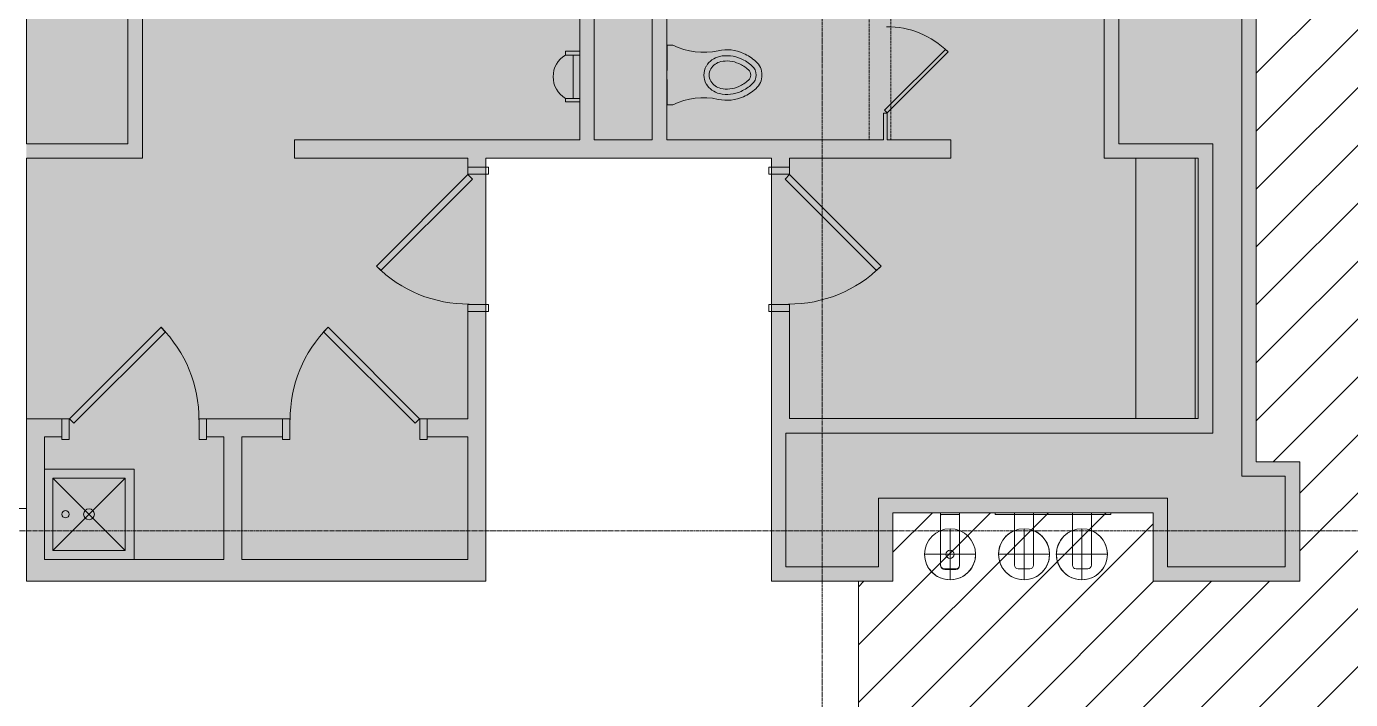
# Model space of a CAD drawing. Header units: inches. Extents: x 628 to 4383, y -418 to 2229.
# Drawn here: x 2601.1 to 2967.3, y 1203.4 to 1389.7 of the extents above; entities that cross this region are included whole.
import ezdxf

# ---------------------------------------------------------------- set-up
doc = ezdxf.new("R2010")
doc.units = ezdxf.units.IN
doc.header["$MEASUREMENT"] = 0
for name, pattern in [('Dash', [0.25, 0.125, -0.125]), ('Demolished', [0.1875, 0.125, -0.0625]), ('Grid Line 1_2_', [0.875, 0.5, -0.125, 0.125, -0.125])]:
    doc.linetypes.add(name, pattern=pattern)
for name, color, linetype, lineweight in [('A-DETL-GENF', 92, 'Continuous', 9), ('A-DETL-THIN', 151, 'Continuous', 9), ('A-DOOR', 31, 'Demolished', 9), ('A-DOOR-FRAM', 31, 'Demolished', 20), ('A-WALL', 113, 'Demolished', 9), ('A-WALL-PATT', 111, 'Continuous', 13), ('I-WALL', 2, 'Continuous', 13), ('P-SANR-FIXT', 6, 'Demolished', 9), ('Q-CASE', 31, 'Demolished', 9), ('S-GRID', 1, 'Continuous', 9)]:
    doc.layers.add(name, color=color, linetype=linetype, lineweight=lineweight)

# ---------------------------------------------------------------- blocks, each defined once
blk = doc.blocks.new('Single Flush - OTJ_SOLIDFLUSH_ALUM-4843889-6TH FLOOR DEMOLITION')
at = {"layer": 'A-DOOR', "color": 8, "linetype": 'Continuous', "lineweight": 20}
for p, q in [((-8.65, -26.59), (16.67, -1.26)), ((17.91, -2.5), (-7.42, -27.82)), ((16.67, -1.26), (17.91, -2.5)), ((-7.42, -27.82), (-8.65, -26.59))]:
    blk.add_line(p, q, dxfattribs=at)
at = {"layer": 'A-DOOR', "linetype": 'Continuous'}
blk.add_arc((17.91, -2.5), 35.81, 179.5, 225, dxfattribs=at)
at = {"layer": 'A-DOOR-FRAM', "color": 8, "linetype": 'Continuous'}
for p, q in [((-20, 3.25), (-20, -2.5)), ((-20, 3.25), (-18, 3.25)), ((-18, 3.25), (-18, -2.5)), ((18, 3.25), (18, -2.5)), ((18, 3.25), (20, 3.25)), ((20, 3.25), (20, -2.5)), ((-20, -2.5), (-18, -2.5)), ((18, -2.5), (20, -2.5))]:
    blk.add_line(p, q, dxfattribs=at)
blk = doc.blocks.new('Single Flush - OTJ_SOLIDFLUSH_ALUM-4843890-6TH FLOOR DEMOLITION')
at = {"layer": 'A-DOOR', "color": 8, "linetype": 'Continuous', "lineweight": 20}
for p, q in [((-7.42, 27.82), (-8.65, 26.59)), ((-8.65, 26.59), (16.67, 1.26)), ((17.91, 2.5), (-7.42, 27.82)), ((16.67, 1.26), (17.91, 2.5))]:
    blk.add_line(p, q, dxfattribs=at)
at = {"layer": 'A-DOOR', "linetype": 'Continuous'}
blk.add_arc((17.91, 2.5), 35.81, 135, 180.5, dxfattribs=at)
at = {"layer": 'A-DOOR-FRAM', "color": 8, "linetype": 'Continuous'}
for p, q in [((-20, -3.25), (-20, 2.5)), ((-20, 2.5), (-18, 2.5)), ((-18, -3.25), (-18, 2.5)), ((18, -3.25), (18, 2.5)), ((18, 2.5), (20, 2.5)), ((20, -3.25), (20, 2.5)), ((-20, -3.25), (-18, -3.25)), ((18, -3.25), (20, -3.25))]:
    blk.add_line(p, q, dxfattribs=at)
blk = doc.blocks.new('P-Toilet-Wall-3D - Wall Mount-V12-6TH FLOOR DEMOLITION')
at = {"layer": 'P-SANR-FIXT', "linetype": 'Dash'}
for p, q in [((-100.33, 1424.25), (-38.33, 1424.25)), ((-100.33, 1424.25), (-38.33, 1424.25)), ((-38.33, 1424.25), (-38.33, 1358.28)), ((-38.33, 1424.25), (-38.33, 1358.28)), ((-100.33, 1418.25), (-44.33, 1418.25)), ((-44.33, 1418.25), (-44.33, 1396.21)), ((-44.33, 1395.21), (-44.33, 1358.28))]:
    blk.add_line(p, q, dxfattribs=at)
at = {"layer": 'P-SANR-FIXT', "linetype": 'Continuous'}
for p, q in [((-100.26, 1377.5), (-100.26, 1384.5)), ((-100.26, 1384.5), (-98.64, 1384.5)), ((-100.33, 1377.5), (-100.26, 1377.5)), ((-100.26, 1375), (-100.33, 1375)), ((-100.26, 1368), (-100.26, 1375)), ((-98.64, 1368), (-100.26, 1368))]:
    blk.add_line(p, q, dxfattribs=at)
for centre, radius, start, end in [((-90.22, 1401.35), 18.83, 243.4615, 282.704), ((-84.47, 1375.82), 5.71, 102.704, 149.296), ((-83.68, 1372.31), 10.93, 65.296, 102.704), ((-83.68, 1372.31), 9.3, 65.296, 102.704), ((-85, 1369.44), 14.09, 48.704, 65.296), ((-85.2, 1376.25), 4.87, 149.296, 210.704), ((-85.2, 1376.25), 3.4, 149.296, 210.704), ((-84.47, 1375.82), 4.24, 102.704, 149.296), ((-83.68, 1372.31), 7.83, 65.296, 102.704), ((-85, 1369.44), 11, 48.704, 65.296), ((-85, 1369.44), 12.47, 48.704, 65.296), ((-79.02, 1376.25), 1.93, 311.296, 48.704), ((-79.02, 1376.25), 3.4, 311.296, 48.704), ((-79.02, 1376.25), 5.03, 311.296, 48.704), ((-84.47, 1376.68), 5.71, 210.704, 257.296), ((-84.47, 1376.68), 4.24, 210.704, 257.296), ((-85, 1383.06), 11, 294.704, 311.296), ((-85, 1383.06), 12.47, 294.704, 311.296), ((-90.22, 1351.15), 18.83, 77.296, 116.5385), ((-83.68, 1380.18), 10.93, 257.296, 294.704), ((-83.68, 1380.18), 9.3, 257.296, 294.704), ((-83.68, 1380.18), 7.83, 257.296, 294.704), ((-85, 1383.06), 14.09, 294.704, 311.296)]:
    blk.add_arc(centre, radius, start, end, dxfattribs=at)
blk = doc.blocks.new('P-Urinal-Wall-3D - P-Urinal-Wall-3D-4880745-6TH FLOOR DEMOLITION')
at = {"layer": 'P-SANR-FIXT', "linetype": 'Continuous'}
for p, q in [((-11.29, 2), (-11.29, 6)), ((-11.29, 6), (-10.29, 6)), ((-10.29, 6), (-10.29, 2)), ((1.71, 3.85), (-10.29, 3.85)), ((-10.29, 3.85), (-10.29, 2)), ((2.73, 6), (1.71, 6)), ((1.71, 6), (1.71, 2)), ((1.71, 2), (1.71, 3.85)), ((2.73, 2), (2.73, 6)), ((-10.29, 2), (-11.29, 2)), ((-10.29, 2), (1.71, 2)), ((1.71, 2), (2.73, 2))]:
    blk.add_line(p, q, dxfattribs=at)
blk.add_arc((-4.29, 2.39), 7, 31.0027, 148.9973, dxfattribs=at)
blk = doc.blocks.new('Single Glass Door - toilet partition 2_-4881771-6TH FLOOR DEMOLITION')
at = {"layer": 'A-DOOR', "color": 8, "linetype": 'Continuous', "lineweight": 20}
for p, q in [((-4.93, 17.34), (-5.64, 16.63)), ((-5.64, 16.63), (11.2, -0.21)), ((11.91, 0.5), (-4.93, 17.34)), ((11.2, -0.21), (11.91, 0.5))]:
    blk.add_line(p, q, dxfattribs=at)
at = {"layer": 'A-DOOR', "linetype": 'Continuous'}
blk.add_arc((11.91, 0.5), 23.81, 135, 180.5, dxfattribs=at)
blk = doc.blocks.new('RR LAV2 - RR LAV-4889113-6TH FLOOR DEMOLITION')
at = {"layer": 'Q-CASE', "linetype": 'Continuous'}
for p, q in [((-266.77, 1488.26), (-266.77, 1416.2)), ((-250.31, 1416.2), (-250.31, 1488.26))]:
    blk.add_line(p, q, dxfattribs=at)
blk = doc.blocks.new('P-Drinking_Fountain-Wall_Mounted - HI-LO-4896008-6TH FLOOR DEMOLITION')
at = {"layer": 'P-SANR-FIXT', "linetype": 'Continuous'}
for p, q in [((19.07, 5.44), (19.07, 19.56)), ((35.07, 5.44), (35.07, 19.56)), ((16.44, 15.5), (16.44, 1.15)), ((16.44, 15.5), (16.44, 1)), ((20.69, 16.5), (17.44, 16.5)), ((20.69, 16.5), (17.44, 16.5)), ((21.69, 1.15), (21.69, 15.5)), ((21.69, 1), (21.69, 15.5)), ((32.44, 15.5), (32.44, 1.15)), ((32.44, 15.5), (32.44, 1)), ((36.69, 16.5), (33.44, 16.5)), ((36.69, 16.5), (33.44, 16.5)), ((37.69, 1.15), (37.69, 15.5)), ((37.69, 1), (37.69, 15.5)), ((26.25, 12.5), (12, 12.5)), ((42.25, 12.5), (28, 12.5)), ((43.07, 1.5), (11.07, 1.5)), ((11.07, 1.5), (11.07, 1)), ((11.07, 1.5), (11.07, 1)), ((43.07, 1.5), (11.07, 1.5)), ((43.07, 1), (43.07, 1.5)), ((43.07, 1), (43.07, 1.5))]:
    blk.add_line(p, q, dxfattribs=at)
for centre in [(19.07, 12.5), (35.07, 12.5)]:
    blk.add_circle(centre, 7.06, dxfattribs=at)
for centre, radius, start, end in [((19.07, 12.5), 7.06, 360, 180), ((35.07, 12.5), 7.06, 360, 180), ((17.44, 15.5), 1, 90, 180), ((17.44, 15.5), 1, 90, 180), ((20.69, 15.5), 1, 360, 90), ((20.69, 15.5), 1, 360, 90), ((33.44, 15.5), 1, 90, 180), ((33.44, 15.5), 1, 90, 180), ((36.69, 15.5), 1, 0, 90), ((36.69, 15.5), 1, 360, 90), ((19.07, 12.5), 7.06, 180, 247.9798), ((19.07, 12.5), 7.06, 315.1434, 360), ((35.07, 12.5), 7.06, 180, 247.98), ((35.07, 12.5), 7.06, 292.02, 360), ((19.07, 12.5), 7.06, 292.0202, 315), ((16.59, 1.15), 0.15, 180, 270), ((21.54, 1.15), 0.15, 270, 360), ((32.59, 1.15), 0.15, 180, 270), ((37.54, 1.15), 0.15, 270, 360)]:
    blk.add_arc(centre, radius, start, end, dxfattribs=at)
blk = doc.blocks.new('P-Mop_Sink - P-Mop_Sink-4258602-6TH FLOOR DEMOLITION')
at = {"layer": 'P-SANR-FIXT', "linetype": 'Continuous'}
for p, q in [((-12, 0), (12.98, 0)), ((-12, 0), (-12, -24.76)), ((10.5, -2.5), (-9.5, -22.5)), ((-9.5, -2.5), (10.5, -22.5)), ((-9.5, -2.5), (-9.5, -22.5)), ((10.5, -2.5), (-9.5, -2.5)), ((10.5, -22.5), (10.5, -2.5)), ((-9.5, -22.5), (10.5, -22.5))]:
    blk.add_line(p, q, dxfattribs=at)
for centre, radius in [((0.5, -12.5), 1.5), ((0.5, -19), 1)]:
    blk.add_circle(centre, radius, dxfattribs=at)
blk = doc.blocks.new('Drinking_Fountain-Haws_Corporation-Wall_Mounted_1001 - 1001-4919866-6TH FLOOR DEMOLITION')
at = {"layer": 'P-SANR-FIXT', "linetype": 'Continuous'}
for p, q in [((19.07, 6.44), (19.07, 20.56)), ((16.44, 16.67), (16.44, 2)), ((16.44, 16.5), (16.44, 2.65)), ((16.44, 16.5), (16.44, 2.65)), ((20.53, 17.67), (17.44, 17.67)), ((20.69, 17.5), (17.44, 17.5)), ((20.69, 17.5), (17.44, 17.5)), ((21.69, 2), (21.69, 16.52)), ((21.69, 2.65), (21.69, 16.5)), ((21.69, 2.65), (21.69, 16.5)), ((26.25, 13.5), (12, 13.5)), ((16.59, 2.5), (21.54, 2.5)), ((16.59, 2.5), (21.54, 2.5))]:
    blk.add_line(p, q, dxfattribs=at)
for radius in [7.06, 1.13]:
    blk.add_circle((19.07, 13.5), radius, dxfattribs=at)
for centre, radius, start, end in [((19.07, 13.5), 7.06, 360, 180), ((17.44, 16.67), 1, 90, 180), ((17.44, 16.5), 1, 90, 180), ((17.44, 16.5), 1, 90, 180), ((20.53, 16.5), 1.17, 1.0568, 90), ((20.69, 16.5), 1, 60.6009, 90), ((20.69, 16.5), 1, 360, 90), ((20.69, 16.5), 1, 360, 60), ((19.07, 13.5), 7.06, 180, 360), ((16.59, 2.65), 0.15, 180, 270), ((16.59, 2.65), 0.15, 180, 270), ((21.54, 2.65), 0.15, 270, 0), ((21.54, 2.65), 0.15, 270, 360)]:
    blk.add_arc(centre, radius, start, end, dxfattribs=at)

msp = doc.modelspace()

# ---------------------------------------------------------------- hatches: boundary and pattern name
at = {"layer": 'A-DETL-GENF'}
h = msp.add_hatch(color=9, dxfattribs=at)
h.paths.add_polyline_path([(2949.28, 1240.16), (2949.28, 1265.21), (2937.25, 1265.21), (2937.25, 1579.31), (2949.28, 1579.31), (2949.28, 1607.3), (2830.28, 1607.3), (2830.28, 1620.31), (2601.08, 1620.31), (2601.09, 1541.26), (2629.11, 1541.26), (2629.11, 1598.34), (2903.2, 1598.34), (2903.2, 1541.26), (2931.29, 1541.26), (2931.29, 1411.26), (2903.2, 1411.26), (2903.2, 1357.25), (2929.22, 1357.25), (2929.19, 1277.19), (2811.13, 1277.19), (2811.13, 1240.16), (2836.74, 1240.16), (2836.74, 1259.14), (2916.74, 1259.14), (2916.74, 1240.16), (2944.74, 1240.16)], flags=0)
h.paths.add_polyline_path([(2490.04, 1240.16), (2497.04, 1240.16), (2497.04, 1256.22), (2501.04, 1256.22), (2501.04, 1256.27), (2497.01, 1256.27), (2497.01, 1620.31), (2479.05, 1620.31), (2479.05, 1240.16), (2486.04, 1240.16)], flags=0)
h.paths.add_polyline_path([(3072.29, 1339.23), (3074.29, 1339.23), (3074.29, 1318.11), (3072.29, 1318.11)], flags=0)
h.paths.add_polyline_path([(3072.29, 1443.51), (3074.29, 1443.51), (3074.29, 1422.38), (3072.29, 1422.38)], flags=0)
h.paths.add_polyline_path([(3072.29, 1547.56), (3074.29, 1547.56), (3074.29, 1526.43), (3072.29, 1526.43)], flags=0)
h.paths.add_polyline_path([(3199.38, 1240.16), (3551.47, 1240.16), (3551.47, 1620.31), (3533.26, 1620.31), (3533.26, 1257.23), (3255.67, 1257.26), (3255.67, 1309.64), (3172.28, 1309.64), (3172.28, 1263.25), (3067.29, 1263.25), (3067.29, 1296.73), (3072.29, 1296.73), (3072.29, 1268.25), (3167.28, 1268.25), (3167.28, 1368.22), (3072.29, 1368.22), (3072.29, 1339.23), (3067.29, 1339.23), (3067.29, 1401.01), (3072.29, 1401.01), (3072.29, 1372.22), (3167.28, 1372.22), (3167.28, 1472.3), (3072.29, 1472.3), (3072.29, 1443.51), (3067.29, 1443.51), (3067.29, 1505.06), (3072.29, 1505.06), (3072.29, 1476.3), (3167.28, 1476.3), (3167.28, 1576.29), (3072.29, 1576.29), (3072.29, 1547.56), (3067.29, 1547.56), (3067.29, 1575.31), (3067.15, 1575.28), (3067.15, 1547.76), (3061.24, 1547.76), (3061.24, 1504.24), (3067.15, 1504.24), (3067.15, 1444.18), (3061.24, 1444.18), (3061.24, 1400.24), (3067.15, 1400.24), (3067.15, 1339.74), (3061.24, 1339.74), (3061.24, 1296.76), (3067.15, 1296.73), (3067.15, 1265.21), (3053.26, 1265.21), (3053.26, 1240.16), (3175.38, 1240.16)], flags=0)
h.paths.add_polyline_path([(2723.16, 1242.23), (2723.16, 1276.12), (2711.89, 1276.12), (2711.89, 1281.12), (2723.16, 1281.12), (2723.16, 1310.78), (2728.16, 1310.78), (2728.16, 1350.78), (2723.16, 1350.78), (2723.16, 1353.28), (2675.22, 1353.28), (2675.22, 1358.28), (2754.13, 1358.28), (2754.13, 1395.21), (2735.13, 1395.21), (2735.13, 1396.21), (2754.13, 1396.21), (2754.13, 1429.24), (2735.13, 1429.24), (2735.13, 1430.24), (2754.13, 1430.24), (2754.13, 1463.28), (2693.08, 1463.28), (2693.08, 1468.32), (2694.08, 1468.32), (2694.08, 1464.28), (2754.13, 1464.28), (2754.13, 1497.32), (2694.08, 1497.32), (2694.08, 1492.32), (2693.08, 1492.32), (2693.08, 1502.82), (2694.08, 1502.82), (2694.08, 1498.32), (2754.13, 1498.32), (2754.13, 1531.27), (2694.11, 1531.27), (2694.11, 1532.27), (2754.13, 1532.27), (2754.13, 1593.34), (2694.08, 1593.34), (2694.08, 1588.84), (2693.08, 1588.84), (2693.08, 1593.34), (2633.11, 1593.34), (2633.11, 1537.26), (2607.08, 1537.26), (2607.08, 1415.26), (2633.11, 1415.26), (2633.11, 1353.25), (2601.06, 1353.25), (2601.08, 1281.12), (2610.85, 1281.12), (2610.85, 1276.12), (2606.08, 1276.12), (2606.08, 1242.23), (2655.61, 1242.23), (2655.61, 1276.12), (2650.85, 1276.12), (2650.85, 1281.12), (2671.89, 1281.12), (2671.89, 1276.12), (2660.61, 1276.12), (2660.61, 1242.23), (2721.15, 1242.23)], flags=0)
h.paths.add_polyline_path([(2455.08, 1254.15), (2475.05, 1254.15), (2475.05, 1284.19), (2455.08, 1284.19), (2455.08, 1281.84)], flags=0)
h.paths.add_polyline_path([(2507.01, 1256.27), (2547.01, 1256.27), (2547.01, 1262.27), (2595.06, 1262.27), (2595.06, 1508.33), (2503.01, 1508.33), (2503.01, 1262.27), (2507.01, 1262.27)], flags=0)
h.paths.add_polyline_path([(3527.26, 1262.23), (3528.26, 1262.23), (3528.26, 1359.16), (3434.51, 1359.16), (3434.51, 1262.23), (3435.49, 1262.23)], flags=0)
h.paths.add_polyline_path([(3334.53, 1262.76), (3429.51, 1262.76), (3429.49, 1619.36), (3310.86, 1619.36), (3310.86, 1624.31), (3264.86, 1624.31), (3264.86, 1619.36), (3261.17, 1619.36), (3261.17, 1379.39), (3256.55, 1379.39), (3256.55, 1531.32), (3172.28, 1531.32), (3172.28, 1315.14), (3256.55, 1315.14), (3256.55, 1339.39), (3261.17, 1339.39), (3261.17, 1262.76), (3300.6, 1262.76)], flags=0)
h.paths.add_polyline_path([(2812.13, 1281.19), (2925.22, 1281.19), (2925.22, 1353.25), (2899.2, 1353.25), (2899.2, 1415.26), (2925.29, 1415.26), (2925.29, 1537.26), (2899.2, 1537.26), (2899.2, 1593.34), (2839.15, 1593.34), (2839.15, 1588.84), (2838.15, 1588.84), (2838.15, 1593.34), (2778.18, 1593.34), (2778.18, 1532.27), (2838.15, 1532.27), (2838.15, 1552.84), (2839.15, 1552.84), (2839.15, 1525.82), (2838.15, 1525.82), (2838.15, 1531.27), (2778.18, 1531.27), (2778.18, 1498.32), (2838.15, 1498.32), (2838.15, 1501.82), (2839.15, 1501.82), (2839.15, 1492.8), (2838.15, 1492.8), (2838.15, 1497.32), (2778.18, 1497.32), (2778.22, 1464.28), (2838.15, 1464.28), (2838.15, 1468.8), (2839.15, 1468.8), (2839.15, 1457.99), (2838.15, 1457.99), (2838.15, 1463.28), (2778.18, 1463.28), (2778.18, 1430.24), (2838.15, 1430.24), (2838.15, 1433.99), (2839.15, 1433.99), (2839.15, 1424.72), (2838.15, 1424.72), (2838.15, 1429.24), (2778.18, 1429.24), (2778.18, 1396.21), (2838.15, 1396.21), (2838.15, 1400.72), (2839.15, 1400.72), (2839.15, 1389.71), (2838.15, 1389.71), (2838.15, 1395.21), (2778.18, 1395.21), (2778.18, 1358.28), (2838.15, 1358.28), (2838.15, 1365.71), (2839.15, 1365.71), (2839.15, 1358.28), (2856.78, 1358.28), (2856.78, 1353.28), (2812.13, 1353.28), (2812.13, 1350.78), (2807.13, 1350.78), (2807.13, 1310.78), (2812.13, 1310.78), (2812.13, 1289.6)], flags=0)
h.paths.add_polyline_path([(3072.29, 1296.73), (3072.29, 1317.86), (3074.29, 1317.86), (3074.29, 1296.73)], flags=0)
h.paths.add_polyline_path([(2601.06, 1357.25), (2629.11, 1357.25), (2629.11, 1411.26), (2607.08, 1411.26), (2607.08, 1411.21), (2601.08, 1411.21), (2601.06, 1411.21)], flags=0)
h.paths.add_polyline_path([(2774.18, 1358.28), (2774.18, 1593.34), (2758.13, 1593.34), (2758.13, 1358.28), (2760.29, 1358.28)], flags=0)
h.paths.add_polyline_path([(3435.49, 1364.16), (3527.26, 1364.16), (3527.26, 1618.33), (3521.26, 1618.33), (3521.26, 1624.31), (3481.26, 1624.31), (3481.26, 1618.33), (3435.49, 1618.33), (3435.49, 1407.53)], flags=0)
h.paths.add_polyline_path([(3072.29, 1401.01), (3072.29, 1422.13), (3074.29, 1422.13), (3074.29, 1401.01)], flags=0)
h.paths.add_polyline_path([(2912.7, 1483.6), (2912.7, 1483.6), (2914.01, 1483.6)], flags=0)
h.paths.add_polyline_path([(2619.78, 1483.66), (2619.78, 1483.66), (2621.09, 1483.66)], flags=0)
h.paths.add_polyline_path([(3074.29, 1505.06), (3072.29, 1505.06), (3072.29, 1526.18), (3074.29, 1526.18)], flags=0)
h.paths.add_polyline_path([(2502.01, 1513.33), (2596.09, 1513.33), (2596.09, 1574.27), (2502.01, 1574.27)], flags=0)
h.paths.add_polyline_path([(2912.7, 1513.6), (2912.7, 1513.6), (2914.01, 1513.6)], flags=0)
h.paths.add_polyline_path([(2694.08, 1526.82), (2693.08, 1526.82), (2693.08, 1552.84), (2694.08, 1552.84)], flags=0)
h.paths.add_polyline_path([(3247.32, 1536.32), (3256.55, 1536.32), (3256.55, 1619.36), (3253.86, 1619.36), (3253.86, 1624.31), (3207.86, 1624.31), (3207.86, 1619.36), (3196.37, 1619.36), (3196.37, 1595.36), (3172.28, 1595.36), (3172.28, 1536.32), (3199.42, 1536.32)], flags=0)
h.paths.add_polyline_path([(3555.47, 1576.19), (3575.53, 1576.19), (3575.53, 1606.14), (3555.47, 1606.14), (3555.47, 1595.78)], flags=0)
h.paths.add_polyline_path([(2591.4, 1579.27), (2597.08, 1579.27), (2597.08, 1620.31), (2580.55, 1620.31), (2580.55, 1624.31), (2517.55, 1624.31), (2517.55, 1620.31), (2501.01, 1620.31), (2501.01, 1579.27), (2523.84, 1579.27)], flags=0)
h.paths.add_polyline_path([(3053.26, 1579.31), (3067.29, 1579.31), (3067.29, 1598.25), (3172.14, 1598.25), (3172.14, 1599.36), (3192.37, 1599.36), (3192.37, 1620.31), (3174.36, 1620.31), (3174.36, 1607.3), (3053.26, 1607.3), (3053.26, 1595.78)], flags=0)
h.paths.add_polyline_path([(3160.46, 1580.29), (3167.28, 1580.29), (3167.28, 1593.25), (3072.29, 1593.25), (3072.29, 1580.29), (3085.25, 1580.29)], flags=0)
h = msp.add_hatch(dxfattribs=at)
h.set_pattern_fill('FP_3', style=0, pattern_type=2)
h.set_pattern_definition([(45, (2878.508, 0), (-8.012227, 8.012227), [])])
h.paths.add_polyline_path([(4263.77, 721.51), (4286.61, 721.51), (4286.61, 724.76), (4289.11, 724.76), (4289.11, 727.26), (4292.36, 727.26), (4292.36, 769.26), (4288.61, 769.26), (4288.61, 770.76), (4292.36, 770.76), (4292.36, 829.31), (4288.61, 829.31), (4288.61, 830.81), (4292.36, 830.81), (4292.36, 889.04), (4288.61, 889.04), (4288.61, 890.54), (4292.36, 890.54), (4292.36, 949.26), (4288.61, 949.26), (4288.61, 950.76), (4292.36, 950.76), (4292.36, 1009.37), (4288.61, 1009.37), (4288.61, 1010.87), (4292.36, 1010.87), (4292.36, 1069.37), (4288.61, 1069.37), (4288.61, 1070.87), (4292.36, 1070.91), (4292.36, 1129.37), (4288.61, 1129.37), (4288.61, 1130.87), (4292.36, 1130.87), (4292.36, 1189.37), (4288.61, 1189.37), (4288.61, 1190.87), (4292.36, 1190.87), (4292.36, 1248.15), (4283.77, 1248.15), (4283.77, 1240.15), (4263.77, 1240.15), (4263.77, 1248.15), (4128.7, 1248.15), (4145.82, 1277.81), (4145.82, 1285.77), (4085.75, 1285.77), (4057.11, 1236.16), (3049.26, 1236.16), (3049.26, 1269.21), (3061.15, 1269.21), (3061.15, 1296.76), (3061.24, 1296.76), (3061.24, 1339.74), (3061.15, 1339.74), (3061.15, 1400.24), (3061.24, 1400.24), (3061.24, 1444.18), (3061.15, 1444.18), (3061.15, 1504.24), (3061.24, 1504.24), (3061.24, 1547.76), (3061.15, 1547.76), (3061.15, 1575.31), (3049.26, 1575.31), (3049.26, 1611.3), (3170.36, 1611.3), (3170.36, 1624.31), (2834.28, 1624.31), (2834.28, 1611.3), (2953.28, 1611.3), (2953.28, 1575.31), (2941.25, 1575.31), (2941.25, 1269.21), (2953.28, 1269.21), (2953.28, 1236.16), (2912.74, 1236.16), (2912.74, 1255.14), (2840.74, 1255.14), (2840.74, 1236.16), (2831.2, 1236.16), (2831.2, 721.51), (2880.51, 721.51), (2880.51, 725.26), (2882.01, 725.26), (2882.01, 721.51), (2940.51, 721.51), (2940.51, 725.26), (2942.01, 725.26), (2942.01, 721.51), (2993.51, 721.51), (2993.51, 725.26), (2995.01, 725.26), (2995.01, 721.51), (3007.51, 721.51), (3007.51, 725.26), (3009.01, 725.26), (3009.01, 721.51), (3060.51, 721.51), (3060.51, 725.26), (3062.01, 725.26), (3062.01, 721.51), (3120.64, 721.51), (3120.64, 725.26), (3122.14, 725.26), (3122.14, 721.51), (3180.56, 721.51), (3180.56, 725.26), (3182.06, 725.26), (3182.06, 721.51), (3240.56, 721.51), (3240.56, 725.26), (3242.06, 725.26), (3242.06, 721.51), (3300.67, 721.51), (3300.67, 725.26), (3302.17, 725.26), (3302.17, 721.51), (3360.67, 721.51), (3360.67, 725.26), (3362.17, 725.26), (3362.17, 721.51), (3420.67, 721.51), (3420.67, 725.26), (3422.17, 725.26), (3422.17, 721.51), (3480.67, 721.51), (3480.67, 725.26), (3482.17, 725.26), (3482.17, 721.51), (3540.73, 721.51), (3540.73, 725.26), (3542.23, 725.26), (3542.23, 721.51), (3600.73, 721.51), (3600.73, 725.26), (3602.23, 725.26), (3602.23, 721.51), (3660.81, 721.51), (3660.81, 725.26), (3662.31, 725.26), (3662.31, 721.51), (3720.89, 721.51), (3720.89, 725.26), (3722.39, 725.26), (3722.39, 721.51), (3780.89, 721.51), (3780.89, 725.26), (3782.39, 725.26), (3782.39, 721.51), (3840.89, 721.51), (3840.89, 725.26), (3842.39, 725.26), (3842.39, 721.51), (3900.91, 721.51), (3900.91, 725.26), (3902.41, 725.26), (3902.41, 721.51), (3960.91, 721.51), (3960.91, 725.26), (3962.41, 725.26), (3962.41, 721.51), (4020.97, 721.51), (4020.97, 725.26), (4022.47, 725.26), (4022.47, 721.51), (4081.27, 721.51), (4081.27, 724.01), (4082.77, 724.01), (4082.77, 721.51), (4141.02, 721.51), (4141.02, 725.26), (4142.52, 725.26), (4142.52, 721.51), (4201.02, 721.51), (4201.02, 725.26), (4202.52, 725.26), (4202.52, 721.51), (4261.02, 721.51), (4261.02, 725.26), (4262.52, 725.26), (4262.52, 721.51)], flags=0)
h.paths.add_polyline_path([(4091.65, 729.92), (4071.65, 729.92), (4071.65, 749.92), (4091.65, 749.92), (4091.65, 732.92)], flags=0)
h.paths.add_polyline_path([(3902.41, 729.92), (3891.66, 729.92), (3891.66, 749.92), (3911.66, 749.92), (3911.66, 729.92), (3903.66, 729.92)], flags=0)
h.paths.add_polyline_path([(3540.73, 729.92), (3531.48, 729.92), (3531.48, 749.92), (3551.48, 749.92), (3551.48, 729.92), (3542.23, 729.92)], flags=0)
h.paths.add_polyline_path([(3183.31, 729.92), (3171.31, 729.92), (3171.31, 749.92), (3191.31, 749.92), (3191.31, 729.92), (3188.31, 729.92)], flags=0)
h.paths.add_polyline_path([(4086.88, 732.92), (4088.65, 732.92), (4088.65, 746.92), (4074.65, 746.92), (4074.65, 732.92), (4086.65, 732.92)], flags=0)
h.paths.add_polyline_path([(3894.66, 732.92), (3908.66, 732.92), (3908.66, 746.92), (3894.66, 746.92), (3894.66, 734.82)], flags=0)
h.paths.add_polyline_path([(3545.92, 732.92), (3548.48, 732.92), (3548.48, 746.92), (3534.48, 746.92), (3534.48, 732.92), (3542.23, 732.92)], flags=0)
h.paths.add_polyline_path([(3186.31, 732.92), (3188.31, 732.92), (3188.31, 746.92), (3174.31, 746.92), (3174.31, 732.92), (3185.74, 732.92)], flags=0)
h.paths.add_polyline_path([(4076.65, 734.82), (4076.65, 745.02), (4077.22, 745.02), (4077.22, 740.2), (4086.09, 740.2), (4086.09, 745.02), (4086.65, 745.02), (4086.65, 734.82), (4086.09, 734.82), (4086.09, 739.64), (4077.22, 739.64), (4077.22, 734.82)], flags=0)
h.paths.add_polyline_path([(3906.66, 734.82), (3906.09, 734.82), (3906.09, 739.64), (3897.22, 739.64), (3897.22, 734.82), (3896.66, 734.82), (3896.66, 745.02), (3897.22, 745.02), (3897.22, 740.2), (3906.09, 740.2), (3906.09, 745.02), (3906.66, 745.02), (3906.66, 734.92)], flags=0)
h.paths.add_polyline_path([(3536.48, 734.82), (3536.48, 745.02), (3537.05, 745.02), (3537.05, 740.2), (3545.92, 740.2), (3545.92, 745.02), (3546.48, 745.02), (3546.48, 734.82), (3545.92, 734.82), (3545.92, 739.64), (3537.05, 739.64), (3537.05, 734.82)], flags=0)
h.paths.add_polyline_path([(3176.31, 734.82), (3176.31, 745.02), (3176.87, 745.02), (3176.87, 740.2), (3185.74, 740.2), (3185.74, 745.02), (3186.31, 745.02), (3186.31, 734.82), (3185.74, 734.82), (3185.74, 739.64), (3176.87, 739.64), (3176.87, 734.82)], flags=0)
h.paths.add_polyline_path([(4280.34, 964.1), (4263.77, 964.1), (4263.77, 984.1), (4283.77, 984.1), (4283.77, 964.1), (4280.77, 964.1)], flags=0)
h.paths.add_polyline_path([(4278.77, 967.1), (4280.77, 967.1), (4280.77, 981.1), (4266.77, 981.1), (4266.77, 967.1), (4278.21, 967.1)], flags=0)
h.paths.add_polyline_path([(4278.77, 969), (4278.21, 969), (4278.21, 973.81), (4269.34, 973.81), (4269.34, 969), (4268.77, 969), (4268.77, 979.2), (4269.34, 979.2), (4269.34, 974.38), (4278.21, 974.38), (4278.21, 979.2), (4278.77, 979.2), (4278.77, 973.81)], flags=0)
h.paths.add_polyline_path([(3906.09, 969), (3906.09, 973.81), (3897.22, 973.81), (3897.22, 969), (3896.66, 969), (3896.66, 979.2), (3897.22, 979.2), (3897.22, 974.38), (3906.09, 974.38), (3906.09, 979.2), (3906.66, 979.2), (3906.66, 969)], flags=0)
h.paths.add_polyline_path([(3536.48, 969), (3536.48, 979.2), (3537.05, 979.2), (3537.05, 974.38), (3545.92, 974.38), (3545.92, 979.2), (3546.48, 979.2), (3546.48, 969), (3545.92, 969), (3545.92, 973.81), (3537.05, 973.81), (3537.05, 969)], flags=0)
h.paths.add_polyline_path([(3185.74, 969), (3185.74, 973.81), (3176.87, 973.8), (3176.87, 969), (3176.31, 969), (3176.31, 979.2), (3176.87, 979.2), (3176.87, 974.38), (3185.74, 974.38), (3185.74, 979.2), (3186.31, 979.2), (3186.31, 969)], flags=0)
h.paths.add_polyline_path([(3910.62, 969.1), (3907.62, 969.1), (3907.62, 980.1), (3895.62, 980.1), (3895.62, 969.1), (3892.62, 969.1), (3892.62, 983.1), (3910.62, 983.1), (3910.62, 980.1)], flags=0)
h.paths.add_polyline_path([(3535.44, 969.1), (3532.44, 969.1), (3532.44, 983.1), (3550.44, 983.1), (3550.44, 969.1), (3547.44, 969.1), (3547.44, 980.1), (3535.44, 980.1), (3535.44, 973.81)], flags=0)
h.paths.add_polyline_path([(3190.27, 969.1), (3187.27, 969.1), (3187.27, 980.1), (3175.38, 980.1), (3175.38, 983.1), (3190.27, 983.1), (3190.27, 980.1)], flags=0)
h.paths.add_polyline_path([(3240.93, 1160.19), (3240.93, 1160.19), (3240.93, 1160.56)], flags=0)
at = {"layer": 'A-WALL-PATT', "lineweight": 9}
for points in [[(2758.13, 1358.28), (2758.13, 1593.34), (2754.13, 1593.34), (2754.13, 1358.28)], [(2774.18, 1358.28), (2778.18, 1358.28), (2778.18, 1593.34), (2774.18, 1593.34), (2774.18, 1377.08)], [(2937.25, 1269.21), (2941.25, 1269.21), (2941.25, 1579.31), (2937.25, 1579.31), (2937.25, 1420.82)], [(2899.2, 1357.25), (2903.2, 1357.25), (2903.2, 1415.26), (2899.2, 1415.26)], [(2633.11, 1353.25), (2633.11, 1411.26), (2629.11, 1411.26), (2629.11, 1353.25)], [(2601.06, 1353.25), (2629.11, 1353.25), (2629.11, 1357.25), (2601.06, 1357.25)], [(2856.78, 1353.28), (2856.78, 1358.28), (2675.22, 1358.28), (2675.22, 1353.28), (2838.15, 1353.28)], [(2924.39, 1353.25), (2925.22, 1353.25), (2925.22, 1357.25), (2899.2, 1357.25), (2899.2, 1353.25), (2907.93, 1353.25)], [(2929.22, 1281.19), (2929.19, 1357.25), (2925.22, 1357.25), (2925.22, 1281.19), (2929.19, 1281.19)], [(2601.08, 1242.23), (2606.08, 1242.23), (2606.08, 1281.12), (2601.08, 1281.12), (2601.08, 1245.87)], [(2807.13, 1236.16), (2811.13, 1236.16), (2811.13, 1281.19), (2807.13, 1281.19), (2807.13, 1245.87)], [(2929.22, 1277.19), (2929.19, 1281.19), (2811.13, 1281.19), (2811.13, 1277.19), (2929.19, 1277.19)], [(2660.61, 1242.23), (2660.61, 1276.12), (2655.61, 1276.12), (2655.61, 1242.23)], [(2941.09, 1265.21), (2949.28, 1265.21), (2949.28, 1269.21), (2937.25, 1269.21), (2937.25, 1265.21)], [(2949.28, 1240.16), (2953.28, 1240.16), (2953.28, 1269.21), (2949.28, 1269.21), (2949.28, 1245.87)], [(2836.74, 1240.16), (2840.74, 1240.16), (2840.74, 1259.14), (2836.74, 1259.14), (2836.74, 1245.87)], [(2916.74, 1255.14), (2916.74, 1259.14), (2840.74, 1259.14), (2840.74, 1255.14), (2912.74, 1255.14)], [(2912.74, 1236.16), (2916.74, 1236.16), (2916.74, 1255.14), (2912.74, 1255.14), (2912.74, 1238.65)], [(2721.15, 1236.23), (2723.16, 1236.23), (2723.16, 1242.23), (2601.08, 1242.21), (2601.08, 1236.23)], [(2840.74, 1236.16), (2840.74, 1240.16), (2811.13, 1240.16), (2811.13, 1236.16), (2831.2, 1236.16)], [(2953.28, 1236.16), (2953.28, 1240.16), (2916.74, 1240.16), (2916.74, 1236.16), (2929.19, 1236.16)]]:
    msp.add_hatch(color=7, dxfattribs=at).paths.add_polyline_path(points, flags=0)
h = msp.add_hatch(color=7, dxfattribs=at)
h.paths.add_polyline_path([(2839.15, 1358.28), (2839.15, 1365.71), (2838.15, 1365.71), (2838.15, 1358.28)], flags=0)
h.paths.add_polyline_path([(2839.15, 1389.71), (2839.15, 1400.72), (2838.15, 1400.72), (2838.15, 1389.71)], flags=0)
h.paths.add_polyline_path([(2839.15, 1424.72), (2839.15, 1433.99), (2838.15, 1433.99), (2838.15, 1424.72)], flags=0)
h.paths.add_polyline_path([(2839.15, 1457.99), (2839.15, 1468.8), (2838.15, 1468.8), (2838.15, 1457.99)], flags=0)
h.paths.add_polyline_path([(2838.15, 1492.8), (2839.15, 1492.8), (2839.15, 1501.82), (2838.15, 1501.82), (2838.15, 1497.32)], flags=0)
h.paths.add_polyline_path([(2838.15, 1525.82), (2839.15, 1525.82), (2839.15, 1552.84), (2838.15, 1552.84), (2838.15, 1531.27)], flags=0)
h.paths.add_polyline_path([(2839.15, 1588.84), (2839.15, 1593.34), (2838.15, 1593.34), (2838.15, 1588.84)], flags=0)
h = msp.add_hatch(color=7, dxfattribs=at)
h.paths.add_polyline_path([(2728.16, 1236.23), (2728.16, 1310.78), (2723.16, 1310.78), (2723.16, 1236.23)], flags=0)
h.paths.add_polyline_path([(2723.16, 1350.78), (2728.16, 1350.78), (2728.16, 1353.28), (2723.16, 1353.28)], flags=0)
h = msp.add_hatch(color=7, dxfattribs=at)
h.paths.add_polyline_path([(2812.13, 1281.19), (2812.13, 1310.78), (2807.13, 1310.78), (2807.13, 1281.19), (2811.13, 1281.19)], flags=0)
h.paths.add_polyline_path([(2812.13, 1350.78), (2812.13, 1353.28), (2807.13, 1353.28), (2807.13, 1350.78)], flags=0)
h = msp.add_hatch(color=7, dxfattribs=at)
h.paths.add_polyline_path([(2711.89, 1276.12), (2723.16, 1276.12), (2723.16, 1281.12), (2711.89, 1281.12)], flags=0)
h.paths.add_polyline_path([(2658.96, 1276.12), (2671.89, 1276.12), (2671.89, 1281.12), (2650.85, 1281.12), (2650.85, 1276.12), (2655.61, 1276.12)], flags=0)
h.paths.add_polyline_path([(2608.35, 1276.12), (2610.85, 1276.12), (2610.85, 1281.12), (2606.08, 1281.12), (2606.08, 1276.12)], flags=0)

# ---------------------------------------------------------------- linework, layer by layer
at = {"layer": 'A-DETL-THIN'}
for p, q in [((2941.25, 1575.31), (2941.25, 1269.21)), ((2728.16, 1310.78), (2728.16, 1350.78)), ((2807.13, 1350.78), (2807.13, 1310.78)), ((2941.25, 1269.21), (2953.28, 1269.21)), ((2953.28, 1269.21), (2953.28, 1236.16)), ((2912.74, 1255.14), (2840.74, 1255.14)), ((2840.74, 1255.14), (2840.74, 1236.16)), ((2912.74, 1236.16), (2912.74, 1255.14)), ((2831.2, 1236.16), (2831.2, 721.51)), ((2840.74, 1236.16), (2831.2, 1236.16)), ((2953.28, 1236.16), (2912.74, 1236.16))]:
    msp.add_line(p, q, dxfattribs=at)
at = {"layer": 'A-WALL', "color": 8, "linetype": 'Continuous', "lineweight": 20}
for p, q in [((2758.13, 1358.28), (2758.13, 1593.34)), ((2774.18, 1593.34), (2774.18, 1358.28)), ((2937.25, 1579.31), (2937.25, 1265.21)), ((2941.25, 1269.21), (2941.25, 1575.31)), ((2633.11, 1353.25), (2633.11, 1415.26)), ((2899.2, 1415.26), (2899.2, 1353.25)), ((2629.11, 1411.26), (2629.11, 1357.25)), ((2903.2, 1357.25), (2903.2, 1411.26)), ((2754.13, 1395.21), (2754.13, 1382.81)), ((2778.18, 1358.28), (2778.18, 1395.21)), ((2754.13, 1368.78), (2754.13, 1358.28)), ((2629.11, 1357.25), (2601.06, 1357.25)), ((2929.22, 1357.25), (2903.2, 1357.25)), ((2929.22, 1277.19), (2929.22, 1357.25)), ((2601.06, 1353.25), (2633.11, 1353.25)), ((2899.2, 1353.25), (2925.22, 1353.25)), ((2925.22, 1353.25), (2925.22, 1281.19)), ((2807.13, 1281.19), (2807.13, 1236.16)), ((2925.22, 1281.19), (2812.13, 1281.19)), ((2811.13, 1240.16), (2811.13, 1277.19)), ((2811.13, 1277.19), (2929.22, 1277.19)), ((2953.28, 1269.21), (2941.25, 1269.21)), ((2953.28, 1236.16), (2953.28, 1269.21)), ((2937.25, 1265.21), (2949.28, 1265.21)), ((2949.28, 1265.21), (2949.28, 1240.16)), ((2836.74, 1259.14), (2836.74, 1240.16)), ((2916.74, 1259.14), (2836.74, 1259.14)), ((2916.74, 1240.16), (2916.74, 1259.14)), ((2840.74, 1236.16), (2840.74, 1255.14)), ((2840.74, 1255.14), (2912.74, 1255.14)), ((2912.74, 1255.14), (2912.74, 1236.16)), ((2836.74, 1240.16), (2811.13, 1240.16)), ((2949.28, 1240.16), (2916.74, 1240.16)), ((2807.13, 1236.16), (2840.74, 1236.16)), ((2912.74, 1236.16), (2953.28, 1236.16))]:
    msp.add_line(p, q, dxfattribs=at)
at = {"layer": 'I-WALL', "color": 8, "lineweight": 20}
for p, q in [((2601.06, 1357.25), (2601.06, 1508.33)), ((2838.15, 1365.71), (2838.15, 1358.28)), ((2839.15, 1365.71), (2838.15, 1365.71)), ((2839.15, 1358.28), (2839.15, 1365.71)), ((2754.13, 1358.28), (2675.22, 1358.28)), ((2675.22, 1358.28), (2675.22, 1353.28)), ((2774.18, 1358.28), (2758.13, 1358.28)), ((2838.15, 1358.28), (2778.18, 1358.28)), ((2856.78, 1358.28), (2839.15, 1358.28)), ((2856.78, 1353.28), (2856.78, 1358.28)), ((2601.06, 1256.27), (2601.06, 1353.25)), ((2675.22, 1353.28), (2723.16, 1353.28)), ((2723.16, 1353.28), (2723.16, 1350.78)), ((2728.16, 1350.78), (2728.16, 1353.28)), ((2728.16, 1353.28), (2807.13, 1353.28)), ((2807.13, 1353.28), (2807.13, 1350.78)), ((2812.13, 1353.28), (2856.78, 1353.28)), ((2812.13, 1350.78), (2812.13, 1353.28)), ((2723.16, 1350.78), (2728.16, 1350.78)), ((2807.13, 1350.78), (2812.13, 1350.78)), ((2723.16, 1310.78), (2723.16, 1281.12)), ((2728.16, 1310.78), (2723.16, 1310.78)), ((2728.16, 1236.23), (2728.16, 1310.78)), ((2807.13, 1310.78), (2807.13, 1281.19)), ((2812.13, 1310.78), (2807.13, 1310.78)), ((2812.13, 1281.19), (2812.13, 1310.78)), ((2610.85, 1281.12), (2601.08, 1281.12)), ((2601.08, 1281.12), (2601.08, 1236.23)), ((2610.85, 1276.12), (2610.85, 1281.12)), ((2671.89, 1281.12), (2650.85, 1281.12)), ((2650.85, 1281.12), (2650.85, 1276.12)), ((2671.89, 1276.12), (2671.89, 1281.12)), ((2723.16, 1281.12), (2711.89, 1281.12)), ((2711.89, 1281.12), (2711.89, 1276.12)), ((2606.08, 1276.12), (2610.85, 1276.12)), ((2606.08, 1242.23), (2606.08, 1276.12)), ((2650.85, 1276.12), (2655.61, 1276.12)), ((2655.61, 1276.12), (2655.61, 1242.23)), ((2660.61, 1276.12), (2671.89, 1276.12)), ((2660.61, 1242.23), (2660.61, 1276.12)), ((2711.89, 1276.12), (2723.16, 1276.12)), ((2723.16, 1276.12), (2723.16, 1242.23)), ((2547.01, 1256.27), (2601.06, 1256.27)), ((2655.61, 1242.23), (2606.08, 1242.23)), ((2723.16, 1242.23), (2660.61, 1242.23)), ((2601.08, 1236.23), (2728.16, 1236.23))]:
    msp.add_line(p, q, dxfattribs=at)
at = {"layer": 'S-GRID', "linetype": 'Grid Line 1_2_'}
for p, q in [((2821.13, 640.48), (2821.13, 2204.87)), ((1615.68, 1250.15), (4358.95, 1250.15))]:
    msp.add_line(p, q, dxfattribs=at)

# ---------------------------------------------------------------- block references
at = {"layer": 'A-DOOR', "linetype": 'Continuous', "lineweight": 13}
for name, p, rotation in [('Single Glass Door - toilet partition 2_-4881771-6TH FLOOR DEMOLITION', (2838.65, 1377.71), 269.9999999999999), ('Single Flush - OTJ_SOLIDFLUSH_ALUM-4843890-6TH FLOOR DEMOLITION', (2725.66, 1330.78), 89.99999999999974), ('Single Flush - OTJ_SOLIDFLUSH_ALUM-4843889-6TH FLOOR DEMOLITION', (2809.63, 1330.78), 89.99999999999991), ('Single Flush - OTJ_SOLIDFLUSH_ALUM-4843889-6TH FLOOR DEMOLITION', (2630.85, 1278.62), 180)]:
    msp.add_blockref(name, p, dxfattribs=dict(at, rotation=rotation))
msp.add_blockref('Single Flush - OTJ_SOLIDFLUSH_ALUM-4843890-6TH FLOOR DEMOLITION', (2691.89, 1278.62), dxfattribs=at)
at = {"layer": 'P-SANR-FIXT', "linetype": 'Continuous'}
msp.add_blockref('P-Toilet-Wall-3D - Wall Mount-V12-6TH FLOOR DEMOLITION', (2878.51, 0), dxfattribs=at)
for name, p, rotation in [('P-Urinal-Wall-3D - P-Urinal-Wall-3D-4880745-6TH FLOOR DEMOLITION', (2756.13, 1380.08), 89.99999999999991), ('P-Mop_Sink - P-Mop_Sink-4258602-6TH FLOOR DEMOLITION', (2630.85, 1255.21), 269.9999999999997), ('Drinking_Fountain-Haws_Corporation-Wall_Mounted_1001 - 1001-4919866-6TH FLOOR DEMOLITION', (2875.62, 1257.14), 180), ('P-Drinking_Fountain-Wall_Mounted - HI-LO-4896008-6TH FLOOR DEMOLITION', (2912.08, 1256.14), 180)]:
    msp.add_blockref(name, p, dxfattribs=dict(at, rotation=rotation))
at = {"layer": 'Q-CASE', "linetype": 'Continuous'}
msp.add_blockref('RR LAV2 - RR LAV-4889113-6TH FLOOR DEMOLITION', (3174.7, -135.01), dxfattribs=at)

doc.saveas('drawing.dxf')
